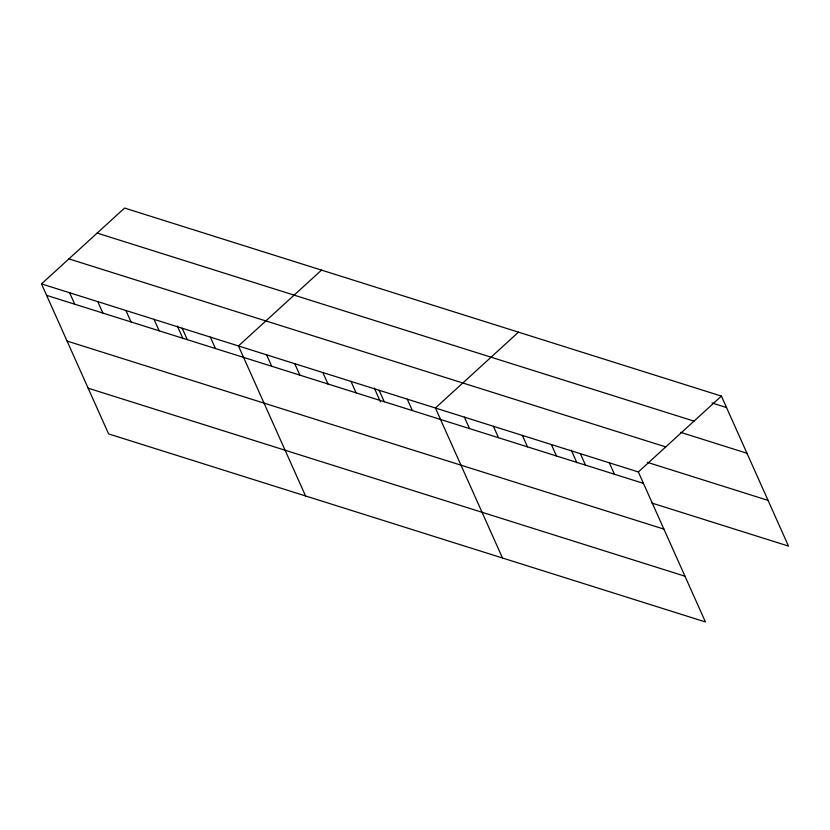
<?xml version="1.0" encoding="UTF-8"?>
<svg xmlns="http://www.w3.org/2000/svg" width="830" height="830" viewBox="0 0 830 830"><rect width="100%" height="100%" fill="white"/><g stroke="black" fill="none" stroke-linecap="round" stroke-linejoin="round"><path stroke-width="1.25" d="M41.5 283.901L638.332 471.948L705.427 621.94L108.595 433.903L41.5 283.901L124.573 208.06L721.405 396.097L788.5 546.099L652.007 503.094M321.532 270.113L238.459 345.954L305.554 495.956M518.48 332.166L435.408 408.007L502.503 558.009M638.332 471.948L721.405 396.097M712.026 402.975L726.52 407.54M97.162 233.085L693.994 421.132M680.538 432.326L746.969 453.263M68.911 258.877L665.743 446.914M647.255 462.31L768.051 500.376M46.615 295.345L643.447 483.382M67.074 341.068L663.896 529.104M88.146 388.181L684.978 576.217M609.345 462.808L614.459 474.252M580.357 453.678L585.472 465.122M571.258 450.151L576.881 462.725M551.369 444.548L556.484 455.981M522.371 435.408L527.496 446.851M493.383 426.278L498.508 437.721M464.395 417.148L469.51 428.581M407.271 399.147L412.386 410.591M379.134 390.287L384.249 401.72M374.309 388.098L380.441 401.813M350.997 381.416L356.112 392.86M322.86 372.556L327.985 383.989M294.723 363.685L299.848 375.129M266.586 354.825L271.711 366.258M210.322 337.094L215.437 348.538M182.185 328.234L187.3 339.667M177.35 326.045L182.974 338.619M154.048 319.363L159.163 330.807M125.911 310.503L131.026 321.936M97.774 301.632L102.889 313.076M69.637 292.772L74.752 304.205"/></g></svg>
